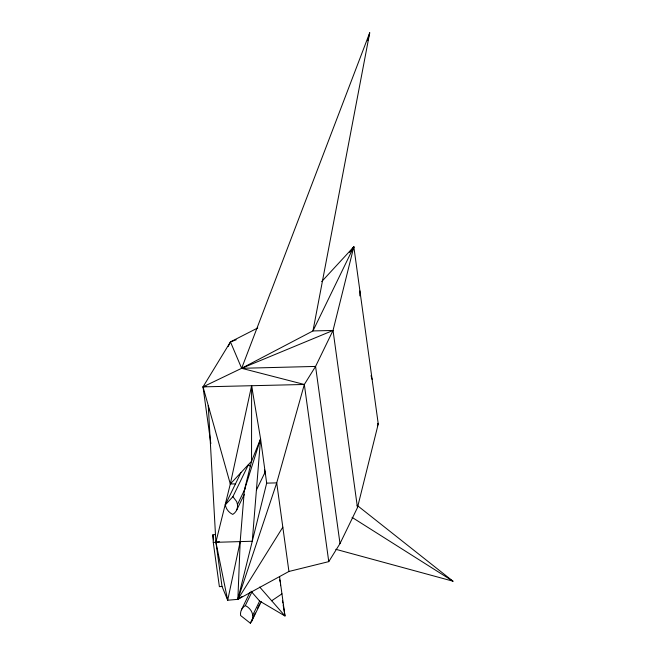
<?xml version="1.0" encoding="UTF-8"?>
<svg xmlns="http://www.w3.org/2000/svg" width="656" height="656" viewBox="0 0 656 656"><rect width="100%" height="100%" fill="white"/><g stroke="black" fill="none" stroke-linecap="round" stroke-linejoin="round"><path stroke-width="0.98" d="M240.194 541.52L227.689 600.232L215.898 542.094L230.313 483.989L251.609 385.72L251.551 461.266L244.352 490.319L240.194 541.52L237.857 599.346L227.689 600.232L222.007 586.39L215.898 542.094L208.28 405.588L208.977 410.656M250.961 591.146L259.62 601.044L252.732 615.221L252.724 618.157L251.888 620.904L250.346 623.2L240.588 615.508A12.521 10.996 25.9 0 1 245.311 605.578L252.002 591.794M265.221 474.19L264.63 469.934M280.489 585.71L280.497 582.774L279.677 579.863M359.808 295.897L359.923 290.936M251.609 385.72L260.571 438.839L252.265 541.241L213.274 542.397L219.383 586.685L222.007 586.39M257.734 327.967L230.453 341.899L203.016 386.868L230.313 483.989L251.551 461.266L260.571 438.839L266.68 483.128L237.857 599.346L288.927 571.466L328.763 561.626L304.327 384.473L241.654 368.303L369.713 32.8L312.961 330.936L241.654 368.303L203.016 386.868L210.838 443.571M241.966 596.583L237.857 599.346L276.717 482.89L304.327 384.473L315.569 366.425L333.035 330.46L353.83 246.779L321.678 281.604M328.763 561.626L340.005 543.586L357.471 507.621L378.258 423.94L353.83 246.779L349.632 252.478M367.647 40.705L369.713 32.8M244.352 490.319L260.571 438.839M228.231 346.475L230.453 341.899L236.201 339.808M245.221 488.523L237.464 504.497A12.521 10.996 25.9 0 1 232.741 514.427A12.521 10.996 25.9 0 1 225.32 504.784L240.932 472.623M353.83 246.779L312.961 330.936L333.035 330.46L357.471 507.621M225.32 504.784L232.896 496.682L248.509 464.522L250.674 466.728M236.619 510.188L244.204 494.567M256.422 490.04L265.155 472.058M241.433 609.818L249.911 592.36M250.346 623.2L255.25 613.098M257.48 608.497L259.71 603.905M251.888 620.904L261.252 601.618M377.372 425.769L378.258 423.94M237.857 599.346L282.826 527.178M271.691 600.765L281.949 593.852M230.453 341.899L241.654 368.303L333.035 330.46M353.281 247.525L353.904 247.304M206.566 386.433L203.016 386.868L304.327 384.473M215.898 542.094L219.448 541.667M213.274 542.397L212.856 534.837L215.48 534.542M377.544 423.473L378.192 423.407M241.654 368.303L315.569 366.425L340.005 543.586M230.313 483.989L235.553 483.866M266.68 483.128L276.717 482.89L288.927 571.466M335.798 549.302L452.984 581.2L357.061 505.3M259.62 601.044L284.999 615.992L279.554 576.493M352.059 517.371L452.984 581.2M232.896 496.682L236.652 501.578L237.464 504.497M259.71 587.054L284.999 615.992L283.146 604.971M371.025 375.617L372.116 379.381M282.465 600.962L282.802 602.962M212.856 534.837L213.553 539.904M245.311 605.578A12.521 10.996 25.9 0 1 252.732 615.221"/></g></svg>
